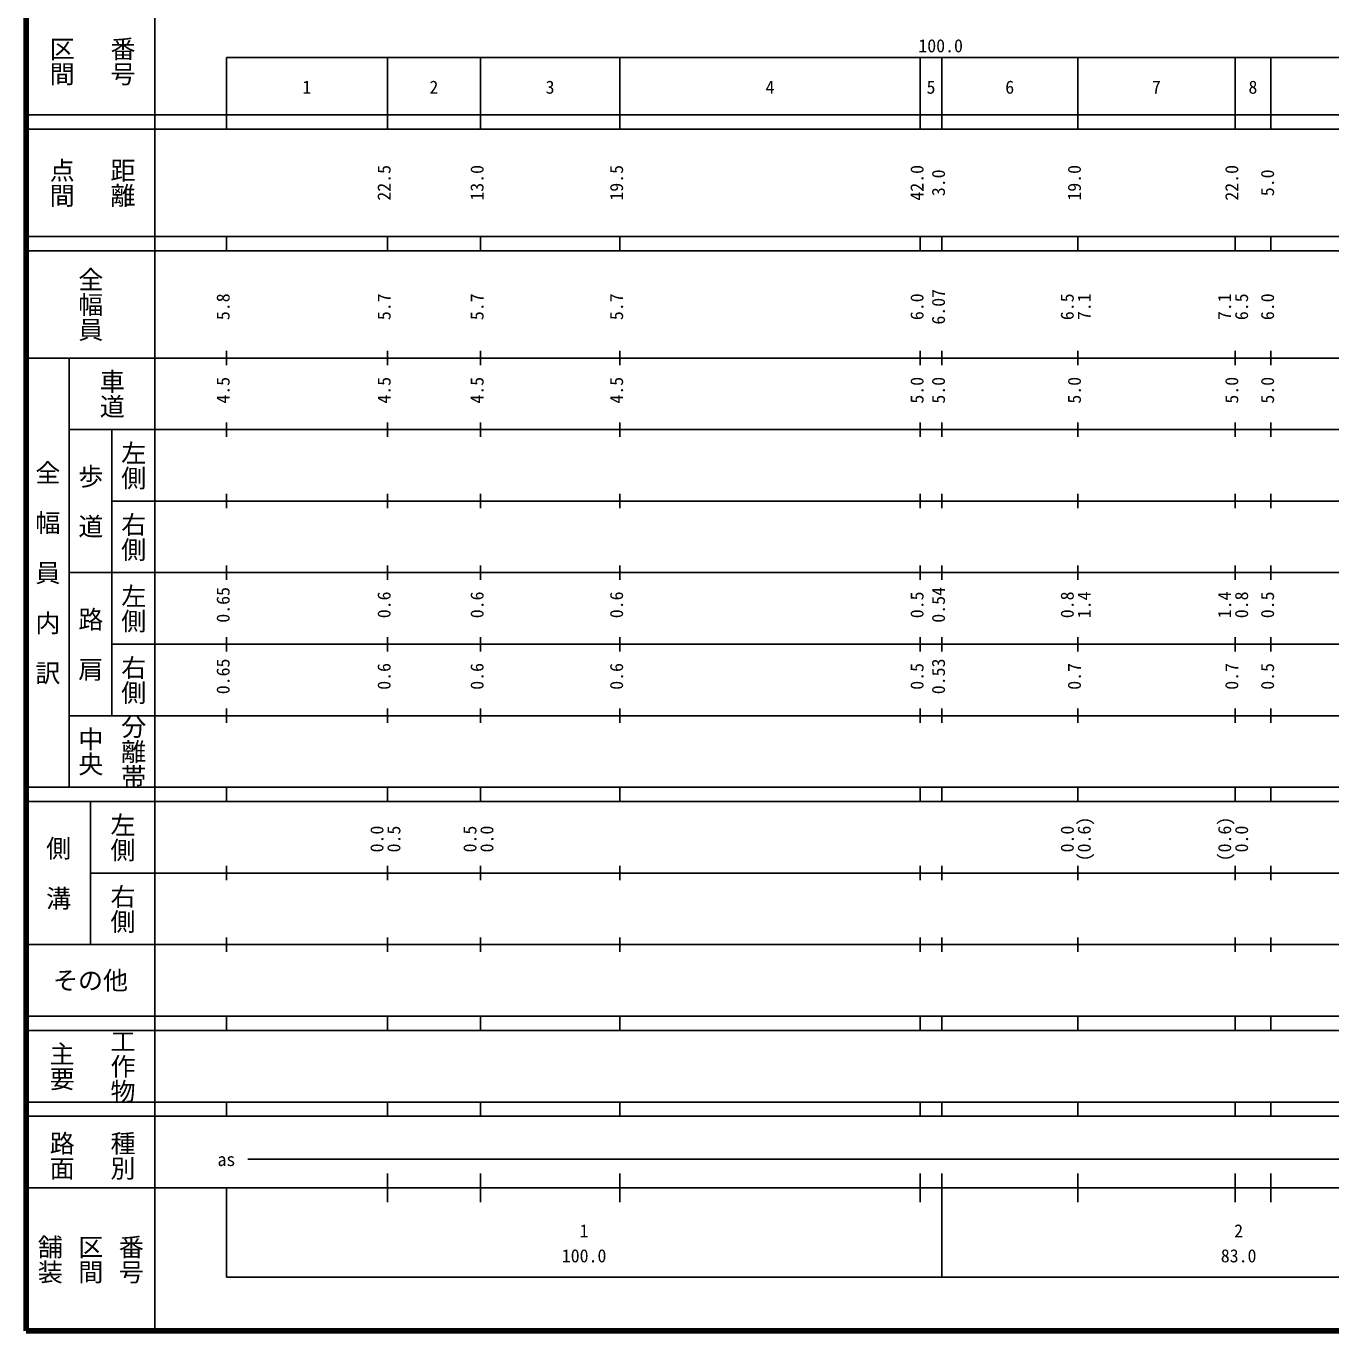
# Model space of a CAD drawing. Units: millimetres on the paper, enlarged 1000 times. Extents: x 40000 to 680000, y 20000 to 380000.
# Drawn here: x 40000 to 222400, y 20000 to 202409 of the extents above; entities that cross this region are included whole.
import ezdxf
from ezdxf.enums import TextEntityAlignment as Align

# ---------------------------------------------------------------- set-up
doc = ezdxf.new("R2010")
doc.units = ezdxf.units.MM
doc.header["$LTSCALE"] = 1000
doc.layers.add('M-TTL', color=2, linetype='Continuous', lineweight=140)
doc.layers.add('M-TTL-BAND', color=7, linetype='Continuous', lineweight=25)
doc.styles.add('@ＭＳ ゴシック', font='')
doc.styles.add('ＭＳ ゴシック', font='')
doc.styles.get('@ＭＳ ゴシック').set_extended_font_data('@MS Gothic')
doc.styles.get('ＭＳ ゴシック').set_extended_font_data('MS Gothic')

msp = doc.modelspace()

# ---------------------------------------------------------------- linework, layer by layer
at = {"layer": 'M-TTL'}
for p, q in [((40000, 380000), (40000, 20000)), ((40000, 20000), (680000, 20000))]:
    msp.add_line(p, q, dxfattribs=at)
at = {"layer": 'M-TTL-BAND'}
for p, q in [((58000, 370000), (58000, 20000)), ((68000, 198000), (579000, 198000)), ((68000, 198000), (68000, 188000)), ((90500, 188000), (90500, 198000)), ((103500, 188000), (103500, 198000)), ((123000, 188000), (123000, 198000)), ((165000, 188000), (165000, 198000)), ((168000, 188000), (168000, 198000)), ((187000, 188000), (187000, 198000)), ((209000, 188000), (209000, 198000)), ((214000, 188000), (214000, 198000)), ((40000, 190000), (579000, 190000)), ((40000, 188000), (579000, 188000)), ((40000, 173000), (579000, 173000)), ((68000, 171000), (68000, 173000)), ((90500, 171000), (90500, 173000)), ((103500, 171000), (103500, 173000)), ((123000, 171000), (123000, 173000)), ((165000, 171000), (165000, 173000)), ((168000, 171000), (168000, 173000)), ((187000, 171000), (187000, 173000)), ((209000, 171000), (209000, 173000)), ((214000, 171000), (214000, 173000)), ((40000, 171000), (579000, 171000)), ((68000, 155000), (68000, 157000)), ((90500, 155000), (90500, 157000)), ((103500, 155000), (103500, 157000)), ((123000, 155000), (123000, 157000)), ((165000, 155000), (165000, 157000)), ((168000, 155000), (168000, 157000)), ((187000, 155000), (187000, 157000)), ((209000, 155000), (209000, 157000)), ((214000, 155000), (214000, 157000)), ((40000, 156000), (579000, 156000)), ((46000, 96000), (46000, 156000)), ((46000, 146000), (579000, 146000)), ((52000, 146000), (52000, 106000)), ((68000, 145000), (68000, 147000)), ((90500, 145000), (90500, 147000)), ((103500, 145000), (103500, 147000)), ((123000, 145000), (123000, 147000)), ((165000, 145000), (165000, 147000)), ((168000, 145000), (168000, 147000)), ((187000, 145000), (187000, 147000)), ((209000, 145000), (209000, 147000)), ((214000, 145000), (214000, 147000)), ((68000, 135000), (68000, 137000)), ((90500, 135000), (90500, 137000)), ((103500, 135000), (103500, 137000)), ((123000, 135000), (123000, 137000)), ((165000, 135000), (165000, 137000)), ((168000, 135000), (168000, 137000)), ((187000, 135000), (187000, 137000)), ((209000, 135000), (209000, 137000)), ((214000, 135000), (214000, 137000)), ((52000, 136000), (579000, 136000)), ((46000, 126000), (579000, 126000)), ((68000, 125000), (68000, 127000)), ((90500, 125000), (90500, 127000)), ((103500, 125000), (103500, 127000)), ((123000, 125000), (123000, 127000)), ((165000, 125000), (165000, 127000)), ((168000, 125000), (168000, 127000)), ((187000, 125000), (187000, 127000)), ((209000, 125000), (209000, 127000)), ((214000, 125000), (214000, 127000)), ((68000, 115000), (68000, 117000)), ((90500, 115000), (90500, 117000)), ((103500, 115000), (103500, 117000)), ((123000, 115000), (123000, 117000)), ((165000, 115000), (165000, 117000)), ((168000, 115000), (168000, 117000)), ((187000, 115000), (187000, 117000)), ((209000, 115000), (209000, 117000)), ((214000, 115000), (214000, 117000)), ((52000, 116000), (579000, 116000)), ((46000, 106000), (579000, 106000)), ((68000, 105000), (68000, 107000)), ((90500, 105000), (90500, 107000)), ((103500, 105000), (103500, 107000)), ((123000, 105000), (123000, 107000)), ((165000, 105000), (165000, 107000)), ((168000, 105000), (168000, 107000)), ((187000, 105000), (187000, 107000)), ((209000, 105000), (209000, 107000)), ((214000, 105000), (214000, 107000)), ((40000, 96000), (579000, 96000)), ((68000, 94000), (68000, 96000)), ((90500, 94000), (90500, 96000)), ((103500, 94000), (103500, 96000)), ((123000, 94000), (123000, 96000)), ((165000, 94000), (165000, 96000)), ((168000, 94000), (168000, 96000)), ((187000, 94000), (187000, 96000)), ((209000, 94000), (209000, 96000)), ((214000, 94000), (214000, 96000)), ((40000, 94000), (579000, 94000)), ((49000, 94000), (49000, 74000)), ((49000, 84000), (579000, 84000)), ((68000, 83000), (68000, 85000)), ((90500, 83000), (90500, 85000)), ((103500, 83000), (103500, 85000)), ((123000, 83000), (123000, 85000)), ((165000, 83000), (165000, 85000)), ((168000, 83000), (168000, 85000)), ((187000, 83000), (187000, 85000)), ((209000, 83000), (209000, 85000)), ((214000, 83000), (214000, 85000)), ((68000, 73000), (68000, 75000)), ((90500, 73000), (90500, 75000)), ((103500, 73000), (103500, 75000)), ((123000, 73000), (123000, 75000)), ((165000, 73000), (165000, 75000)), ((168000, 73000), (168000, 75000)), ((187000, 73000), (187000, 75000)), ((209000, 73000), (209000, 75000)), ((214000, 73000), (214000, 75000)), ((40000, 74000), (579000, 74000)), ((40000, 64000), (579000, 64000)), ((68000, 62000), (68000, 64000)), ((90500, 62000), (90500, 64000)), ((103500, 62000), (103500, 64000)), ((123000, 62000), (123000, 64000)), ((165000, 62000), (165000, 64000)), ((168000, 62000), (168000, 64000)), ((187000, 62000), (187000, 64000)), ((209000, 62000), (209000, 64000)), ((214000, 62000), (214000, 64000)), ((40000, 62000), (579000, 62000)), ((40000, 52000), (579000, 52000)), ((68000, 50000), (68000, 52000)), ((90500, 50000), (90500, 52000)), ((103500, 50000), (103500, 52000)), ((123000, 50000), (123000, 52000)), ((165000, 50000), (165000, 52000)), ((168000, 50000), (168000, 52000)), ((187000, 50000), (187000, 52000)), ((209000, 50000), (209000, 52000)), ((214000, 50000), (214000, 52000)), ((40000, 50000), (579000, 50000)), ((71000, 44000), (243500, 44000)), ((90500, 38000), (90500, 42000)), ((103500, 38000), (103500, 42000)), ((123000, 38000), (123000, 42000)), ((165000, 38000), (165000, 42000)), ((168000, 27500), (168000, 42000)), ((187000, 38000), (187000, 42000)), ((209000, 38000), (209000, 42000)), ((214000, 38000), (214000, 42000)), ((40000, 40000), (579000, 40000)), ((68000, 40000), (68000, 27500)), ((68000, 27500), (579000, 27500))]:
    msp.add_line(p, q, dxfattribs=at)

# ---------------------------------------------------------------- texts
at = {"layer": 'M-TTL-BAND', "style": '@ＭＳ ゴシック'}
for s, p in [('番号', (53500, 197500)), ('区間', (45000, 197500)), ('点間', (45000, 180500)), ('距離', (53500, 180500)), ('全幅員', (49000, 163500)), ('車道', (52000, 151000)), ('左側', (55000, 141000)), ('全\u3000幅\u3000員\u3000内\u3000訳', (43000, 126000)), ('歩\u3000道', (49000, 136000)), ('右側', (55000, 131000)), ('左側', (55000, 121000)), ('路\u3000肩', (49000, 116000)), ('右側', (55000, 111000)), ('分離帯', (55000, 101000)), ('中央', (49000, 101000)), ('左側', (53500, 89000)), ('側\u3000溝', (44500, 84000)), ('右側', (53500, 79000)), ('主要', (45000, 57000)), ('工作物', (53500, 57000)), ('路面', (45000, 44500)), ('種別', (53500, 44500)), ('舗装', (43333, 30000)), ('区間', (49000, 30000)), ('番号', (54667, 30000))]:
    msp.add_text(s, height=2566, rotation=270, dxfattribs=at).set_placement(p, align=Align.MIDDLE_CENTER)
at = {"layer": 'M-TTL-BAND', "style": 'ＭＳ ゴシック'}
for s, p in [('100.0', (167844, 198195)), ('1', (79250, 192405)), ('2', (97000, 192405)), ('3', (113250, 192405)), ('4', (144000, 192405)), ('5', (166500, 192405)), ('6', (177500, 192405)), ('7', (198000, 192405)), ('8', (211500, 192405)), ('as', (68000, 42500)), ('1', (118000, 32523)), ('2', (209500, 32523)), ('100.0', (118000, 29033)), ('83.0', (209500, 29033))]:
    msp.add_text(s, height=1833, dxfattribs=at).set_placement(p, align=Align.BOTTOM_CENTER)
for s, p in [('22.5', (91500, 180500)), ('13.0', (104500, 180500)), ('19.5', (124000, 180500)), ('42.0', (166000, 180500)), ('19.0', (188000, 180500)), ('22.0', (210000, 180500)), ('3.0', (169000, 180500)), ('5.0', (215000, 180500)), ('5.8', (69000, 163174)), ('5.7', (91500, 163174)), ('5.7', (104500, 163174)), ('5.7', (124000, 163174)), ('6.0', (166000, 163174)), ('6.07', (169000, 163174)), ('6.5', (187000, 163174)), ('7.1', (189370, 163174)), ('7.1', (209000, 163174)), ('6.5', (211370, 163174)), ('6.0', (215000, 163174)), ('5.0', (166000, 151500)), ('5.0', (169000, 151500)), ('5.0', (188000, 151500)), ('5.0', (210000, 151500)), ('5.0', (215000, 151500)), ('4.5', (69000, 151500)), ('4.5', (91500, 151500)), ('4.5', (104500, 151500)), ('4.5', (124000, 151500)), ('0.65', (69000, 121500)), ('0.6', (91500, 121500)), ('0.6', (104500, 121500)), ('0.6', (124000, 121500)), ('0.5', (166000, 121500)), ('0.54', (169000, 121500)), ('0.8', (187000, 121500)), ('1.4', (189370, 121500)), ('1.4', (209000, 121500)), ('0.8', (211370, 121500)), ('0.5', (215000, 121500)), ('0.65', (69000, 111500)), ('0.6', (91500, 111500)), ('0.6', (104500, 111500)), ('0.6', (124000, 111500)), ('0.5', (166000, 111500)), ('0.53', (169000, 111500)), ('0.7', (188000, 111500)), ('0.7', (210000, 111500)), ('0.5', (215000, 111500)), ('(0.6)', (189370, 88764)), ('(0.6)', (209000, 88764)), ('0.0', (90500, 88764)), ('0.5', (92870, 88764)), ('0.5', (103500, 88764)), ('0.0', (105870, 88764)), ('0.0', (187000, 88764)), ('0.0', (211370, 88764))]:
    msp.add_text(s, height=1833, rotation=90, dxfattribs=at).set_placement(p, align=Align.BOTTOM_CENTER)
msp.add_text('その他', height=2566, dxfattribs=at).set_placement((49000, 69000), align=Align.MIDDLE_CENTER)

doc.saveas('drawing.dxf')
